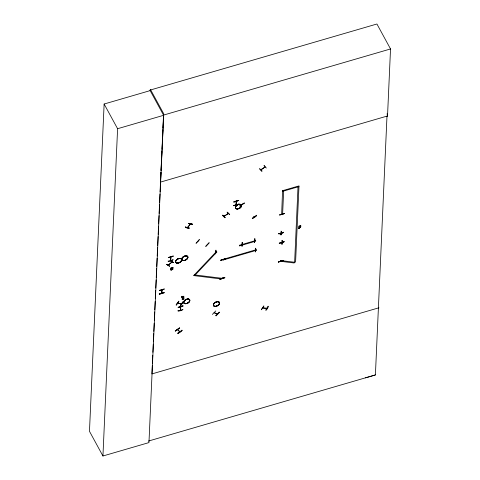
<?xml version="1.0" encoding="UTF-8"?>
<svg xmlns="http://www.w3.org/2000/svg" width="480" height="480" viewBox="0 0 480 480"><rect width="100%" height="100%" fill="white"/><g stroke="black" fill="none" stroke-linecap="round" stroke-linejoin="round"><path stroke-width="0.72" d="M215.958 250.326L215.586 253.902L215.928 250.122M254.826 238.788L254.484 242.568L254.802 238.818M255.558 251.736L255.768 248.214M228.006 213.804L227.664 213.354M228.372 213.528L228.126 213.18M261.336 169.674L261.102 169.206M262.746 308.052L266.928 308.418M150.162 90.612L104.13 104.022L89.472 431.304L102.936 456L148.962 442.59L163.626 115.308L149.91 90.15L376.926 24L390.528 48.954L387.528 116.004M102.936 456L117.594 128.718L104.13 104.022M152.286 365.718L151.92 373.926L378.936 307.782M152.388 363.48L152.754 355.266M152.886 352.284L153.258 344.07M153.354 341.832L153.726 333.624M153.822 331.38L154.194 323.172M154.326 320.184L154.692 311.976M154.794 309.738L155.16 301.524M155.298 298.542L155.664 290.328M155.766 288.09L156.132 279.882M156.234 277.644L156.63 268.686M156.732 266.448L157.098 258.234M157.2 255.996L157.566 247.788M157.668 245.544L158.07 236.592M158.172 234.348L158.538 226.14M158.64 223.902L159.006 215.688M159.108 213.45L159.51 204.492M159.606 202.254L159.978 194.046M160.074 191.808L160.446 183.594M161.046 170.19L161.412 162M161.514 159.768L161.88 151.578M162.378 140.412L162.126 148.806M162.48 138.18L162.846 129.99M162.948 127.758L163.314 119.568M163.446 116.592L163.512 115.098L390.528 48.954M159.384 290.364L164.262 288.942M162.048 290.142L161.82 289.944L161.994 290.232M161.67 293.34L161.838 289.926M162.03 289.884L161.874 293.28L161.646 293.082M164.196 292.83L159.318 294.252L159.216 293.862M172.974 259.566C173.568 260.436 167.946 261.75 168.102 261.03M168.366 257.706L173.25 256.092L168.264 257.496M170.58 260.124L170.562 260.508L170.886 256.974M170.73 260.424L170.91 257.04M172.866 268.176C173.454 268.89 170.748 269.676 170.802 268.812M172.434 268.338L170.94 268.428L170.844 267.942M172.38 268.77C173.25 270.426 171.81 269.04 171.114 269.454A0.714 0.426 -28.6 0 0 170.886 269.736L170.952 270.342L171.168 270.03M173.07 259.794L168.192 261.378M173.238 256.08L168.348 257.64M171.12 268.044L173.01 267.732L172.902 267.342M182.814 309.342C183.414 310.104 177.852 311.682 177.936 310.764M178.206 307.482L183.09 305.868L178.104 307.272M180.36 310.26L180.768 306.774L180.624 310.146M181.998 296.916L181.848 297.69L181.788 296.298M183.828 296.19L182.118 296.928L182.028 296.226M183.708 298.776L183.81 299.214L183.042 299.058L182.268 299.664L182.16 299.244M182.754 298.806L182.298 298.914L182.196 298.476M183.756 297.69C184.302 298.326 182.136 298.956 182.214 298.14M182.322 298.35C186.036 296.886 181.974 298.152 182.244 297.462M183.138 298.68L183.846 298.44L183.588 297.744M182.112 297.126L183.936 296.4M282.564 190.332L281.658 214.572L282.606 214.296L283.65 191.04M298.014 186.858L294.636 262.266L295.584 261.99L298.992 185.904L282.732 190.638M299.322 228.03C299.772 228.546 298.41 228.93 298.524 228.222M299.76 225.96C299.742 227.058 301.284 226.074 300.402 225.48M300.51 225.702L300.888 225.756L300.708 226.386A0.696 0.42 -28.6 0 1 300.372 226.602L299.862 226.656L299.532 226.032M300.726 226.488L300.558 227.67L300.48 226.74M365.526 377.862L375.402 374.934L386.994 116.112L387.528 115.956L387.078 113.754M161.04 170.928L163.758 113.868L150.402 89.376M216.048 252.126L216.384 252.048M220.77 260.334L225.66 258.738L220.668 260.124M219.918 279.198L224.802 277.806L224.7 277.404M223.104 259.71L223.08 260.046M222.288 277.998L222.498 278.256M222.48 278.232L222.504 277.962M238.452 203.958C239.04 204.708 233.49 206.304 233.574 205.356M233.874 202.068L238.764 200.472L233.772 201.852M236.04 204.888L236.064 204.498M236.034 201.03L236.406 201.714M236.028 204.846L236.226 201.426M236.202 200.982L236.214 204.84M238.548 204.348L233.658 205.536L238.548 204.186M238.746 200.466L233.856 202.002M241.536 244.56L242.07 244.53M241.98 246.216C243.144 237.606 240.966 246.744 242.25 246.138L242.43 242.634L242.052 242.514M254.88 238.956L254.49 242.538M255.606 248.484L255.432 251.958M255.78 250.224L256.302 249.93M256.272 250.086L255.834 250.212M284.514 213.486L279.612 215.016L284.49 213.618M284.502 213.474L279.636 214.884M283.554 232.152C284.154 232.908 278.586 234.462 278.676 233.55M284.124 241.692L279.252 243.294L284.142 241.698M278.406 262.164L278.304 261.762M280.968 233.196L280.53 233.178M280.878 234.882L281.328 231.3L281.148 234.804L280.764 234.678L281.142 234.798M282.156 214.662L282.174 214.356M281.382 232.698L281.142 233.082M282.132 214.71L282.168 214.422M281.364 232.944L281.352 232.71M281.472 242.586L281.904 242.616M281.808 242.874L281.604 242.658M280.77 261.294L280.794 260.904L280.968 261.168M281.91 242.496L281.586 242.97M280.98 260.922L280.992 261.156M282.054 240.762L282.084 244.224L281.7 244.098M282.066 244.206L282.234 240.708M278.4 262.158L283.278 260.592M171.618 262.158L172.056 261.99L168.168 265.158L172.104 261.96M168.276 265.248L168.426 264.558M171.606 262.212L171.516 261.912M177.696 303.15L181.83 303.666L181.482 303.6M217.68 313.95L214.236 312.678M170.73 260.46L170.382 259.8M280.734 260.994L280.752 261.252M187.326 227.616L190.344 223.974M190.224 224.34C190.806 223.296 187.17 228.594 187.638 227.262M224.268 215.712L224.352 216.114M264.696 167.202L264.504 166.992M170.55 260.202L170.328 259.848M161.7 293.028L161.688 293.382M214.08 312.786L217.56 314.106M185.358 227.022L189.216 227.898M185.304 227.364C193.692 228.594 186.126 228.78 185.37 226.98M197.736 241.602L198.048 241.542M207.522 244.608L207.246 244.698M177.462 329.736L179.82 331.914L179.82 331.566M299.04 227.01L299.148 227.226C297.774 228.378 300.408 228.006 300.594 226.95M299.088 225.9L298.866 226.89L299.736 226.5M242.106 204.63L242.496 204.744L242.268 204.48M168.192 265.116L167.928 264.834M166.626 264.348L169.452 266.304L169.554 265.914M263.754 306.03L261.432 309.618M261.318 309.774L263.928 306.036M268.104 306.258C269.01 307.992 262.404 314.466 268.14 306.276M254.85 240.684L255.384 240.648M178.728 301.296L176.124 305.046L178.842 301.146M180.372 305.406L182.97 301.68M180.48 305.616L183.306 301.908M180.708 305.634L183.312 301.914L180.48 305.568M299.202 226.122L299.148 226.722L299.874 226.17M299.148 227.226L299.136 227.808L300.84 226.692M222.816 215.286L224.94 217.764L222.63 215.448L222.762 215.082L225.066 217.392M259.632 168.798L261.774 171.258L261.9 170.886M188.49 223.536L192.498 224.238L188.514 223.458M189.156 228.306L185.43 227.16M216 252L216.396 251.874M216.42 252.012L215.994 252.126M199.404 239.712L196.05 243.294L199.326 239.544M205.728 246.258L209.034 242.7M205.854 246.444L209.202 242.892M212.376 314.424L215.802 310.914M215.796 315.6L216.096 315.882L219.504 312.33M172.086 261.99L171.852 261.666M224.064 216.33L228.324 213.54M170.598 260.94L173.736 262.608M182.31 298.686L183.072 298.836L183.858 298.23M182.274 299.454L182.868 299.01M262.806 307.884L267.036 308.274M179.508 327.9L175.266 330.93M175.248 331.014L179.49 327.972M175.344 331.086L179.586 328.05M181.692 303.81L177.612 303.306M264.252 165.642L263.94 165.594M265.158 167.034L260.868 169.866L265.008 166.956M266.334 168.054L264.246 165.63M225.102 217.614L222.63 215.448M229.53 214.56L227.226 212.25M239.88 205.89L244.326 203.058L239.97 205.962M239.958 205.962L244.284 203.004M228.174 213.468L224.028 216.372L223.854 215.958L224.502 216.186M188.652 223.32L192.486 224.226M254.952 240.636L255.324 240.534M255.894 250.056L256.278 249.966M241.968 244.59L241.626 244.674M255.282 240.714L254.856 240.822M179.724 331.548L179.994 331.8L177.606 329.592M178.878 301.314L176.352 305.076M117.594 128.718L163.626 115.308M160.512 182.1L387.528 115.956M298.962 186.582L282.702 191.322L282.534 191.01M170.952 268.146L173.016 267.546M170.916 269.016L172.548 268.542M171.276 270.234C170.562 269.04 174.36 270.456 172.38 268.758M164.352 289.08L159.468 290.514M164.178 292.614L159.312 294.09L164.1 292.44M182.358 297.666L183.72 297.324L183.87 297.9M178.188 307.416L183.066 305.994M148.386 441.084L375.402 374.934M233.67 205.752L238.542 204.318M281.316 231.288L280.95 231.18M283.644 232.356L278.76 233.73M241.584 244.548L242.076 244.404M278.772 233.94L283.65 232.542M282.276 240.726L281.892 240.6M279.234 243.228L284.112 241.83M220.758 260.268L225.636 258.858M278.394 261.966L283.296 260.568M219.822 278.802L224.796 277.608L219.912 279.162M219.918 279.03L224.814 277.608M227.076 212.1L229.722 214.458M298.632 228.426L299.436 228.234M171.45 269.046L171 269.244A0.714 0.426 -28.6 0 0 170.832 269.43M254.13 216.234L254.358 216.924M177.798 303.138L178.086 303.18M171.228 268.248L172.98 268.38M223.296 259.608L223.086 259.98M183.252 298.884L183.822 298.986M188.484 223.458L192.324 224.37M219.522 312.354L219.216 312.072L215.826 315.63M173.754 262.62L170.448 260.808M166.638 264.324L169.668 266.118M259.65 168.774L262.014 171.09M260.988 169.242L261.252 169.596M256.548 215.22C257.328 215.754 252.45 219.102 252.228 218.178M253.98 216.336L254.196 216.762L253.98 216.42M236.028 201.066L236.202 201.474M227.682 213.312L227.892 213.84M170.55 259.746L170.772 260.136M171.42 261.798L171.672 262.308M167.982 264.744L168.168 265.158M181.932 330.126C182.718 330.648 177.924 334.08 177.69 333.162M178.02 310.944L182.91 309.57M160.944 172.422L160.542 181.356L160.974 172.416M223.422 259.26L223.392 259.938L255.918 250.464L255.948 249.786L223.422 259.26M239.442 245.262L239.412 245.94L255.672 241.2L255.702 240.522L239.442 245.262M194.346 274.872L193.848 275.598L221.496 279.018L221.994 278.292L194.346 274.872M280.818 260.55L280.314 261.276L294.144 262.986L294.642 262.26L280.818 260.55M216.216 251.76L193.842 275.442L194.532 275.688L216.906 252.006L216.216 251.76M182.034 330.3L177.804 333.354L182.046 330.318M256.65 215.388L252.348 218.376L256.662 215.412M215.574 306.372A3.294 1.986 -28.6 0 0 219.42 302.622A3.294 1.986 -28.6 0 0 214.368 303.132A3.3 1.986 -28.6 0 0 215.574 306.384A3.3 1.986 -28.6 0 0 219.426 302.628A3.3 1.986 -28.6 0 0 214.374 303.138A3.294 1.986 -28.6 0 0 215.574 306.372A3.282 1.974 -28.6 0 0 219.414 302.634A3.282 1.974 -28.6 0 0 214.386 303.144A3.282 1.974 -28.6 0 0 215.58 306.372M215.526 306.288A3.3 1.986 -28.6 0 0 219.378 302.532A3.3 1.986 -28.6 0 0 214.32 303.042A3.3 1.986 -28.6 0 0 215.526 306.288M183.948 260.55A3.294 1.986 -28.6 0 0 187.794 256.8A3.294 1.986 -28.6 0 0 182.748 257.304A3.3 1.986 -28.6 0 0 183.954 260.562A3.3 1.986 -28.6 0 0 187.806 256.806A3.3 1.986 -28.6 0 0 182.748 257.31A3.294 1.986 -28.6 0 0 183.948 260.55A3.282 1.974 -28.6 0 0 187.788 256.812A3.282 1.974 -28.6 0 0 182.76 257.316A3.282 1.974 -28.6 0 0 183.96 260.55M183.9 260.472A3.3 1.986 -28.6 0 0 187.758 256.716A3.3 1.986 -28.6 0 0 182.7 257.22A3.3 1.986 -28.6 0 0 183.9 260.472M177.75 263.13A3.294 1.986 -28.6 0 0 181.602 259.38A3.3 1.986 -28.6 0 0 176.55 259.884A3.3 1.986 -28.6 0 0 177.75 263.136A3.3 1.986 -28.6 0 0 181.602 259.374A3.294 1.986 -28.6 0 0 176.55 259.884A3.294 1.986 -28.6 0 0 177.75 263.13A3.282 1.974 -28.6 0 0 181.584 259.386A3.282 1.974 -28.6 0 0 176.562 259.89A3.282 1.974 -28.6 0 0 177.756 263.118M177.696 263.04A3.3 1.986 -28.6 0 0 181.554 259.278A3.3 1.986 -28.6 0 0 176.496 259.788A3.3 1.986 -28.6 0 0 177.696 263.04M185.88 303.714A3.294 1.986 -28.6 0 0 189.726 299.964A3.294 1.986 -28.6 0 0 184.68 300.474A3.3 1.986 -28.6 0 0 185.886 303.726A3.3 1.986 -28.6 0 0 189.738 299.97A3.3 1.986 -28.6 0 0 184.68 300.48A3.294 1.986 -28.6 0 0 185.88 303.714M185.838 303.636A3.3 1.986 -28.6 0 0 189.69 299.88A3.3 1.986 -28.6 0 0 184.632 300.39A3.3 1.986 -28.6 0 0 185.838 303.636M185.892 303.714A3.282 1.974 -28.6 0 0 189.72 299.976A3.282 1.974 -28.6 0 0 184.692 300.486A3.282 1.974 -28.6 0 0 185.892 303.714M237.558 208.938A3.294 1.986 -28.6 0 0 241.404 205.188A3.294 1.986 -28.6 0 0 236.358 205.698A3.3 1.986 -28.6 0 0 237.558 208.95A3.3 1.986 -28.6 0 0 241.416 205.194A3.3 1.986 -28.6 0 0 236.358 205.704A3.294 1.986 -28.6 0 0 237.558 208.938M238.458 204.288A3.288 1.98 -28.6 0 0 237.666 204.594A3.282 1.974 -28.6 0 1 238.452 204.288M237.51 208.854A3.3 1.986 -28.6 0 0 241.362 205.098A3.3 1.986 -28.6 0 0 236.304 205.608A3.3 1.986 -28.6 0 0 237.51 208.854M237.564 208.938A3.282 1.974 -28.6 0 0 241.398 205.2A3.282 1.974 -28.6 0 0 236.37 205.71A3.282 1.974 -28.6 0 0 237.564 208.938"/></g></svg>
